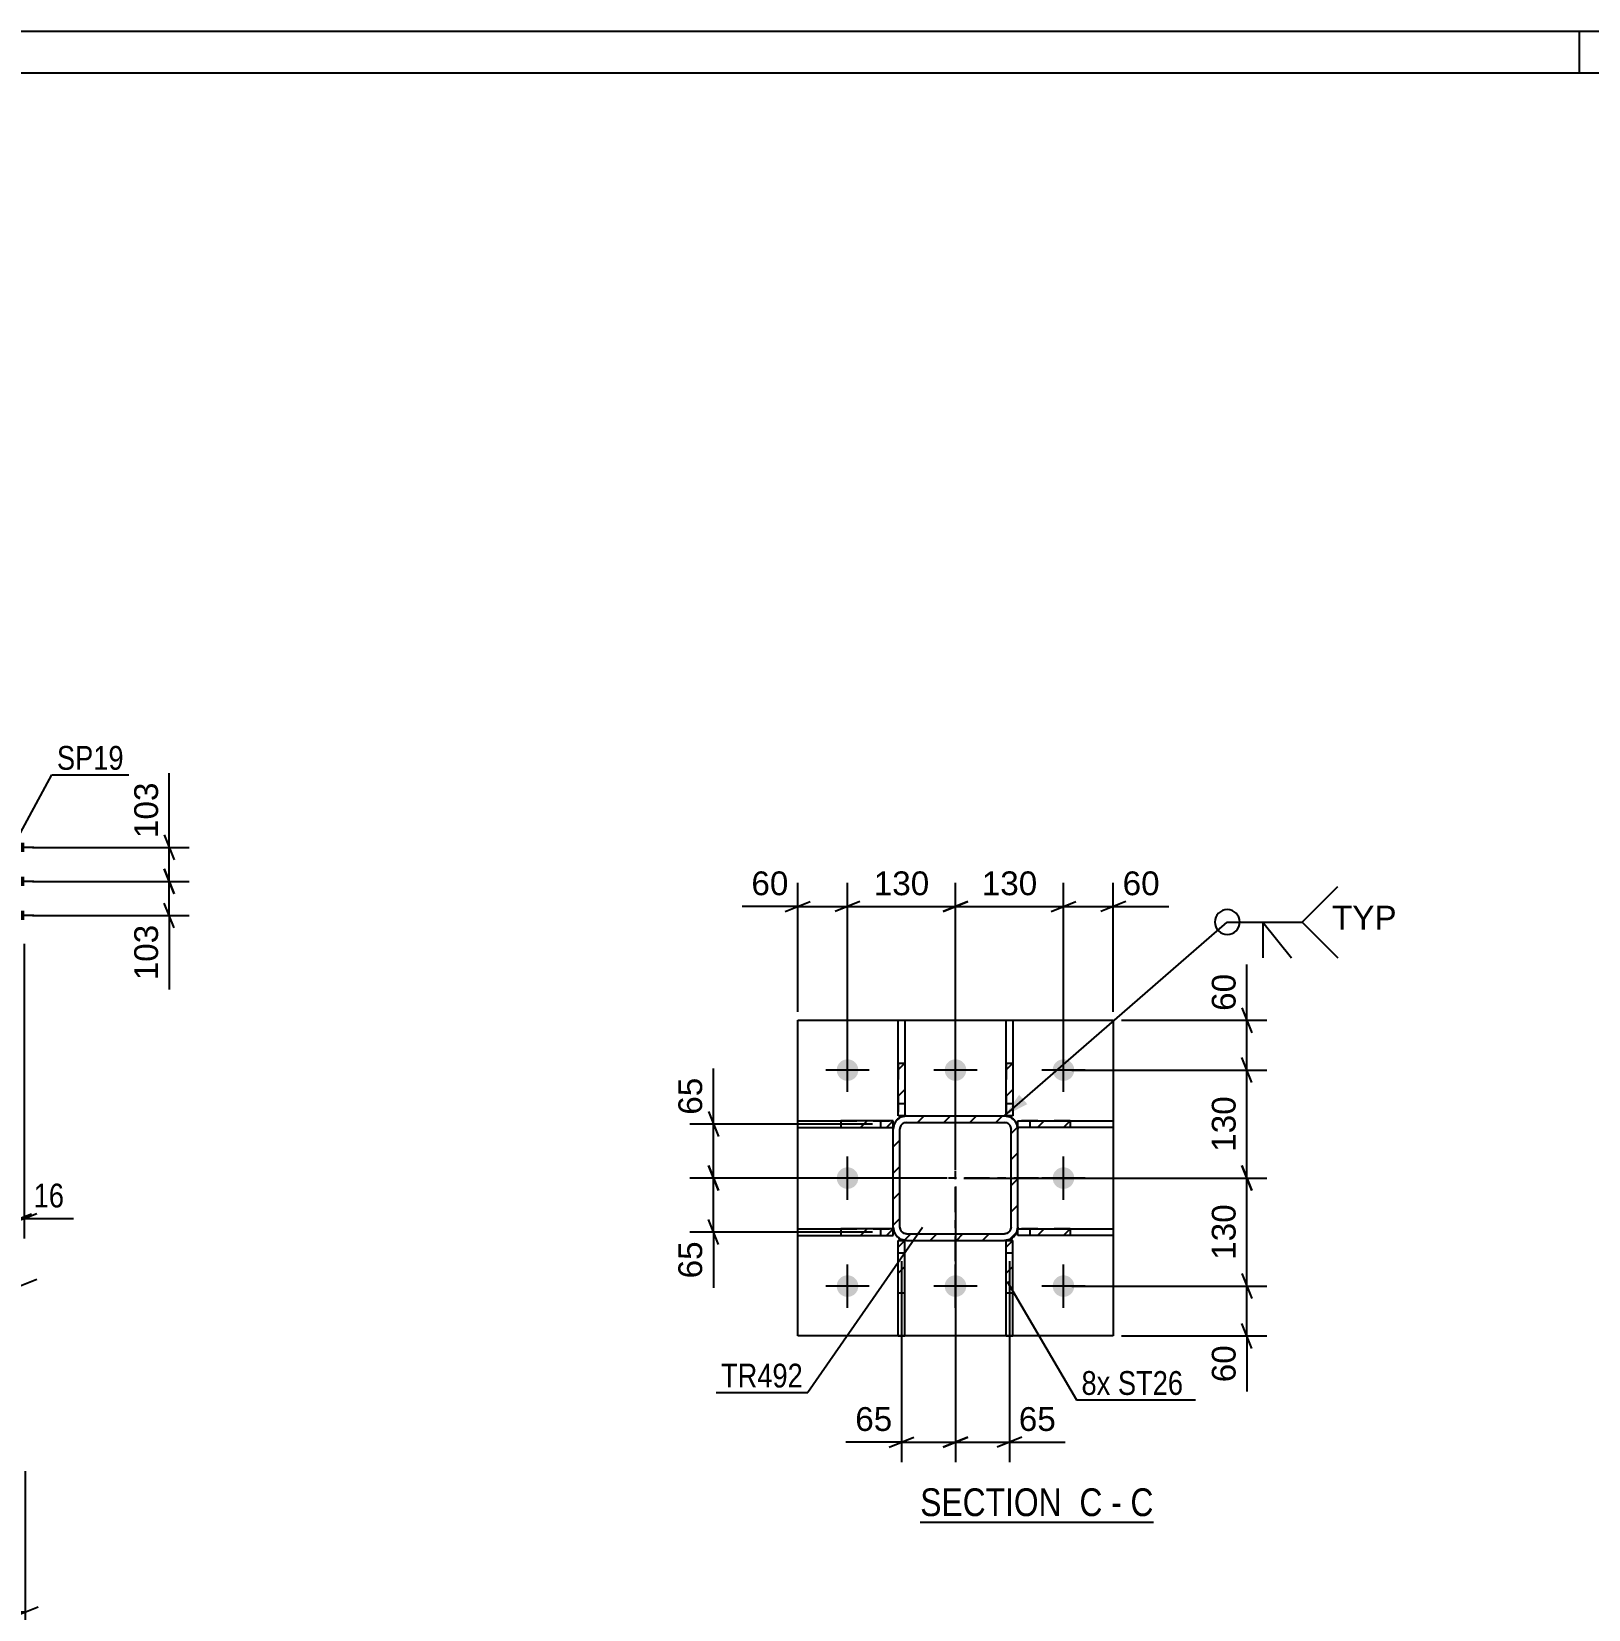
# Model space of a CAD drawing. Header units: millimetres. Extents: x 0 to 1189, y 0 to 841.
# Drawn here: x 792.7 to 980.1, y 651.1 to 841 of the extents above; entities that cross this region are included whole.
import ezdxf

# ---------------------------------------------------------------- set-up
doc = ezdxf.new("R2010")
doc.units = ezdxf.units.MM
doc.linetypes.add('DXK_LINE_DOT2', pattern=[3.9198, 1.9599, -1.9599])
doc.linetypes.add('DXK_LINE_DOT3', pattern=[5.9187, 2.979, -0.9799, 0.9799, -0.9799])
doc.styles.add('Arial', font='ARIAL.TTF', dxfattribs={"height": 0.2})
doc.styles.add('Arial Narrow', font='ARIALN.TTF', dxfattribs={"height": 0.2})

# ---------------------------------------------------------------- blocks, each defined once
blk = doc.blocks.new('Unknown-203723932-1135')
at = {"color": 5, "linetype": 'Continuous'}
for p, q in [((1189, 841), (0, 841)), ((979, 836), (979, 841)), ((1184, 836), (5, 836))]:
    blk.add_line(p, q, dxfattribs=at)
blk = doc.blocks.new('Unknown-203723932-13 - 19103')
at = {"color": 6, "linetype": 'Continuous'}
blk.add_line((899.64, 661.57), (927.71, 661.57), dxfattribs=at)
at = {"color": 0, "linetype": 'Continuous'}
for points in [[(917.75, 662.32), (917.75, 665.82), (899.64, 665.82), (899.64, 662.32)], [(921.57, 662.32), (921.57, 665.82), (918.8, 665.82), (918.8, 662.32)], [(923.89, 662.32), (923.89, 665.82), (922.62, 665.82), (922.62, 662.32)], [(927.71, 662.32), (927.71, 665.82), (924.94, 665.82), (924.94, 662.32)]]:
    blk.add_wipeout(points, dxfattribs=at)
at = {"color": 7, "linetype": 'Continuous', "style": 'Arial Narrow'}
for s, p in [('SECTION ', (899.64, 662.32)), ('C', (918.8, 662.32)), ('C', (924.94, 662.32)), ('-', (922.62, 662.32))]:
    blk.add_text(s, height=3.34, dxfattribs=at).set_placement(p)
blk = doc.blocks.new('Bolt-203723932-2542 - 2471')
at = {"linetype": 'Continuous'}
for points in [[(791.78, 742.37), (791.78, 743.25), (791.14, 743.25), (791.14, 742.37)], [(791.78, 742.37), (791.78, 743.25), (791.14, 743.25), (791.14, 742.37)], [(791.78, 742.37), (791.78, 743.25), (791.14, 743.25), (791.14, 742.37)], [(791.78, 738.27), (791.78, 739.15), (791.14, 739.15), (791.14, 738.27)], [(791.78, 738.27), (791.78, 739.15), (791.14, 739.15), (791.14, 738.27)], [(791.78, 734.17), (791.78, 735.05), (791.14, 735.05), (791.14, 734.17)], [(791.78, 734.17), (791.78, 735.05), (791.14, 735.05), (791.14, 734.17)], [(791.78, 734.17), (791.78, 735.05), (791.14, 735.05), (791.14, 734.17)]]:
    blk.add_hatch(color=1, dxfattribs=at).paths.add_polyline_path(points)
at = {"color": 1, "linetype": 'Continuous'}
for p, q in [((792.94, 742.81), (789.62, 742.81)), ((792.94, 742.81), (789.62, 742.81)), ((792.94, 742.81), (789.62, 742.81)), ((791.78, 743.25), (791.14, 743.25)), ((791.78, 743.25), (791.14, 743.25)), ((791.78, 743.25), (791.14, 743.25)), ((791.78, 742.37), (791.14, 742.37)), ((791.78, 742.37), (791.14, 742.37)), ((791.78, 742.37), (791.14, 742.37)), ((791.78, 739.15), (791.14, 739.15)), ((791.78, 739.15), (791.14, 739.15)), ((792.94, 738.71), (789.62, 738.71)), ((792.94, 738.71), (789.62, 738.71)), ((791.78, 738.27), (791.14, 738.27)), ((791.78, 738.27), (791.14, 738.27)), ((791.78, 735.05), (791.14, 735.05)), ((791.78, 735.05), (791.14, 735.05)), ((791.78, 735.05), (791.14, 735.05)), ((792.94, 734.61), (789.62, 734.61)), ((792.94, 734.61), (789.62, 734.61)), ((792.94, 734.61), (789.62, 734.61)), ((791.78, 734.17), (791.14, 734.17)), ((791.78, 734.17), (791.14, 734.17)), ((791.78, 734.17), (791.14, 734.17))]:
    blk.add_line(p, q, dxfattribs=at)
blk = doc.blocks.new('Part-203723932-19349 - 19103')
at = {"color": 2, "linetype": 'Continuous'}
for p, q in [((884.88, 684), (884.88, 722)), ((884.88, 722), (922.88, 722)), ((922.88, 722), (922.88, 684)), ((922.88, 684), (884.88, 684))]:
    blk.add_line(p, q, dxfattribs=at)
blk = doc.blocks.new('Part-203723932-19500 - 19103')
at = {"linetype": 'Continuous'}
h = blk.add_hatch(dxfattribs=at)
h.set_pattern_fill('', scale=0.7, style=0, pattern_type=0)
h.set_pattern_definition([(45, (917.6997, 709.9002), (-1.57154, 1.57154), [])])
h.paths.add_polyline_path([(917.7, 709.1), (917.7, 709.9), (911.38, 709.9), (911.38, 709.1)])
at = {"color": 7, "linetype": 'DXK_LINE_DOT2'}
for p, q in [((917.7, 709.9), (911.38, 709.9)), ((911.38, 709.1), (911.38, 709.9)), ((917.7, 709.1), (911.38, 709.1)), ((912.88, 709.1), (912.88, 709.9))]:
    blk.add_line(p, q, dxfattribs=at)
at = {"color": 2, "linetype": 'Continuous'}
for p, q in [((911.38, 709.9), (917.7, 709.9)), ((911.38, 709.1), (911.38, 709.9)), ((917.7, 709.1), (911.38, 709.1)), ((917.7, 709.9), (922.88, 709.9)), ((917.7, 709.9), (917.7, 709.1)), ((922.88, 709.1), (917.7, 709.1)), ((922.88, 709.9), (922.88, 709.1))]:
    blk.add_line(p, q, dxfattribs=at)
blk = doc.blocks.new('Part-203723932-19492 - 19103')
at = {"linetype": 'Continuous'}
h = blk.add_hatch(dxfattribs=at)
h.set_pattern_fill('', scale=0.7, style=0, pattern_type=0)
h.set_pattern_definition([(45, (910.3905, 695.6227), (-1.57154, 1.57154), [])])
h.paths.add_polyline_path([(909.78, 695.5), (910.39, 695.62), (910.91, 695.97), (911.26, 696.49), (911.38, 697.1), (911.38, 708.9), (911.26, 709.51), (910.91, 710.03), (910.39, 710.38), (909.78, 710.5), (897.98, 710.5), (897.37, 710.38), (896.85, 710.03), (896.5, 709.51), (896.38, 708.9), (896.38, 697.1), (896.5, 696.49), (896.85, 695.97), (897.37, 695.62), (897.98, 695.5)])
h.paths.add_polyline_path([(897.98, 696.3), (897.67, 696.36), (897.41, 696.54), (897.24, 696.79), (897.18, 697.1), (897.18, 708.9), (897.24, 709.21), (897.41, 709.47), (897.67, 709.64), (897.98, 709.7), (909.78, 709.7), (910.08, 709.64), (910.34, 709.47), (910.52, 709.21), (910.58, 708.9), (910.58, 697.1), (910.52, 696.79), (910.34, 696.54), (910.08, 696.36), (909.78, 696.3)])
at = {"color": 7, "linetype": 'DXK_LINE_DOT3'}
for p, q in [((903.88, 693), (903.88, 713)), ((913.88, 703), (893.88, 703))]:
    blk.add_line(p, q, dxfattribs=at)
at = {"color": 7, "linetype": 'DXK_LINE_DOT2'}
for p, q in [((897.37, 710.38), (897.98, 710.5)), ((897.98, 710.5), (909.78, 710.5)), ((909.78, 710.5), (910.39, 710.38)), ((896.38, 708.9), (896.5, 709.51)), ((896.38, 697.1), (896.38, 708.9)), ((897.24, 709.21), (897.18, 708.9)), ((897.18, 697.1), (897.18, 708.9)), ((897.98, 709.7), (897.67, 709.64)), ((897.98, 709.7), (909.78, 709.7)), ((910.08, 709.64), (909.78, 709.7)), ((910.58, 708.9), (910.52, 709.21)), ((910.58, 697.1), (910.58, 708.9)), ((911.26, 709.51), (911.38, 708.9)), ((911.38, 697.1), (911.38, 708.9)), ((896.5, 696.49), (896.38, 697.1)), ((897.18, 697.1), (897.24, 696.79)), ((910.52, 696.79), (910.58, 697.1)), ((911.38, 697.1), (911.26, 696.49)), ((897.98, 695.5), (897.37, 695.62)), ((897.67, 696.36), (897.98, 696.3)), ((897.98, 696.3), (909.78, 696.3)), ((897.98, 695.5), (909.78, 695.5)), ((909.78, 696.3), (910.08, 696.36)), ((910.39, 695.62), (909.78, 695.5))]:
    blk.add_line(p, q, dxfattribs=at)
at = {"color": 2, "linetype": 'Continuous'}
for p, q in [((897.98, 710.5), (897.37, 710.38)), ((897.98, 710.5), (909.78, 710.5)), ((910.39, 710.38), (909.78, 710.5)), ((896.5, 709.51), (896.38, 708.9)), ((896.38, 697.1), (896.38, 708.9)), ((897.18, 708.9), (897.24, 709.21)), ((897.18, 697.1), (897.18, 708.9)), ((897.67, 709.64), (897.98, 709.7)), ((897.98, 709.7), (909.78, 709.7)), ((909.78, 709.7), (910.08, 709.64)), ((910.52, 709.21), (910.58, 708.9)), ((910.58, 697.1), (910.58, 708.9)), ((911.38, 708.9), (911.26, 709.51)), ((911.38, 697.1), (911.38, 708.9)), ((896.38, 697.1), (896.5, 696.49)), ((897.24, 696.79), (897.18, 697.1)), ((910.58, 697.1), (910.52, 696.79)), ((911.26, 696.49), (911.38, 697.1)), ((897.37, 695.62), (897.98, 695.5)), ((897.98, 696.3), (897.67, 696.36)), ((897.98, 696.3), (909.78, 696.3)), ((897.98, 695.5), (909.78, 695.5)), ((910.08, 696.36), (909.78, 696.3)), ((909.78, 695.5), (910.39, 695.62))]:
    blk.add_line(p, q, dxfattribs=at)
at = {"color": 7, "linetype": 'DXK_LINE_DOT2'}
for centre, radius, start, end in [((897.98, 708.9), 1.6, 112.5, 157.5), ((909.78, 708.9), 1.6, 22.5, 67.5), ((897.98, 708.9), 0.8, 112.5, 157.5), ((909.78, 708.9), 0.8, 22.5, 67.5), ((897.98, 697.1), 1.6, 202.5, 247.5), ((897.98, 697.1), 0.8, 202.5, 247.5), ((909.78, 697.1), 0.8, 292.5, 337.5), ((909.78, 697.1), 1.6, 292.5, 337.5)]:
    blk.add_arc(centre, radius, start, end, dxfattribs=at)
at = {"color": 2, "linetype": 'Continuous'}
for centre, radius, start, end in [((897.98, 708.9), 1.6, 112.5, 157.5), ((909.78, 708.9), 1.6, 22.5, 67.5), ((897.98, 708.9), 0.8, 112.5, 157.5), ((909.78, 708.9), 0.8, 22.5, 67.5), ((897.98, 697.1), 1.6, 202.5, 247.5), ((897.98, 697.1), 0.8, 202.5, 247.5), ((909.78, 697.1), 0.8, 292.5, 337.5), ((909.78, 697.1), 1.6, 292.5, 337.5)]:
    blk.add_arc(centre, radius, start, end, dxfattribs=at)
blk = doc.blocks.new('Part-203723932-19498 - 19103')
at = {"linetype": 'Continuous'}
h = blk.add_hatch(dxfattribs=at)
h.set_pattern_fill('', scale=0.7, style=0, pattern_type=0)
h.set_pattern_definition([(45, (896.3782, 709.9002), (-1.57154, 1.57154), [])])
h.paths.add_polyline_path([(896.38, 709.1), (896.38, 709.9), (890.06, 709.9), (890.06, 709.1)])
at = {"color": 2, "linetype": 'Continuous'}
for p, q in [((884.88, 709.9), (890.06, 709.9)), ((884.88, 709.1), (884.88, 709.9)), ((884.88, 709.1), (890.06, 709.1)), ((896.38, 709.9), (890.06, 709.9)), ((890.06, 709.9), (890.06, 709.1)), ((890.06, 709.1), (896.38, 709.1)), ((896.38, 709.1), (896.38, 709.9))]:
    blk.add_line(p, q, dxfattribs=at)
at = {"color": 7, "linetype": 'DXK_LINE_DOT2'}
for p, q in [((890.06, 709.9), (896.38, 709.9)), ((890.06, 709.1), (896.38, 709.1)), ((894.88, 709.1), (894.88, 709.9)), ((896.38, 709.1), (896.38, 709.9))]:
    blk.add_line(p, q, dxfattribs=at)
blk = doc.blocks.new('Part-203723932-19499 - 19103')
at = {"linetype": 'Continuous'}
h = blk.add_hatch(dxfattribs=at)
h.set_pattern_fill('', scale=0.7, style=0, pattern_type=0)
h.set_pattern_definition([(45, (896.3782, 696.9008), (-1.57154, 1.57154), [])])
h.paths.add_polyline_path([(896.38, 696.1), (896.38, 696.9), (890.06, 696.9), (890.06, 696.1)])
at = {"color": 2, "linetype": 'Continuous'}
for p, q in [((884.88, 696.9), (890.06, 696.9)), ((884.88, 696.1), (884.88, 696.9)), ((884.88, 696.1), (890.06, 696.1)), ((896.38, 696.9), (890.06, 696.9)), ((890.06, 696.9), (890.06, 696.1)), ((890.06, 696.1), (896.38, 696.1)), ((896.38, 696.1), (896.38, 696.9))]:
    blk.add_line(p, q, dxfattribs=at)
at = {"color": 7, "linetype": 'DXK_LINE_DOT2'}
for p, q in [((890.06, 696.9), (896.38, 696.9)), ((890.06, 696.1), (896.38, 696.1)), ((894.88, 696.1), (894.88, 696.9)), ((896.38, 696.1), (896.38, 696.9))]:
    blk.add_line(p, q, dxfattribs=at)
blk = doc.blocks.new('Part-203723932-19501 - 19103')
at = {"linetype": 'Continuous'}
h = blk.add_hatch(dxfattribs=at)
h.set_pattern_fill('', scale=0.7, style=0, pattern_type=0)
h.set_pattern_definition([(45, (917.6997, 696.9008), (-1.57154, 1.57154), [])])
h.paths.add_polyline_path([(917.7, 696.1), (917.7, 696.9), (911.38, 696.9), (911.38, 696.1)])
at = {"color": 7, "linetype": 'DXK_LINE_DOT2'}
for p, q in [((917.7, 696.9), (911.38, 696.9)), ((911.38, 696.1), (911.38, 696.9)), ((917.7, 696.1), (911.38, 696.1)), ((912.88, 696.1), (912.88, 696.9))]:
    blk.add_line(p, q, dxfattribs=at)
at = {"color": 2, "linetype": 'Continuous'}
for p, q in [((911.38, 696.9), (917.7, 696.9)), ((911.38, 696.1), (911.38, 696.9)), ((917.7, 696.1), (911.38, 696.1)), ((917.7, 696.9), (922.88, 696.9)), ((917.7, 696.9), (917.7, 696.1)), ((922.88, 696.1), (917.7, 696.1)), ((922.88, 696.9), (922.88, 696.1))]:
    blk.add_line(p, q, dxfattribs=at)
blk = doc.blocks.new('Part-203723932-19502 - 19103')
at = {"linetype": 'Continuous'}
h = blk.add_hatch(dxfattribs=at)
h.set_pattern_fill('', scale=0.7, style=0, pattern_type=0)
h.set_pattern_definition([(45, (897.7782, 716.822), (-1.57154, 1.57154), [])])
h.paths.add_polyline_path([(897.78, 710.5), (897.78, 716.82), (896.98, 716.82), (896.98, 710.5)])
at = {"color": 2, "linetype": 'Continuous'}
for p, q in [((896.98, 716.82), (896.98, 722)), ((896.98, 722), (897.78, 722)), ((897.78, 722), (897.78, 716.82)), ((896.98, 710.5), (896.98, 716.82)), ((896.98, 716.82), (897.78, 716.82)), ((897.78, 716.82), (897.78, 710.5)), ((897.78, 710.5), (896.98, 710.5))]:
    blk.add_line(p, q, dxfattribs=at)
at = {"color": 7, "linetype": 'DXK_LINE_DOT2'}
for p, q in [((896.98, 716.82), (896.98, 710.5)), ((897.78, 716.82), (897.78, 710.5)), ((896.98, 712), (897.78, 712)), ((897.78, 710.5), (896.98, 710.5))]:
    blk.add_line(p, q, dxfattribs=at)
blk = doc.blocks.new('Part-203723932-19503 - 19103')
at = {"linetype": 'Continuous'}
h = blk.add_hatch(dxfattribs=at)
h.set_pattern_fill('', scale=0.7, style=0, pattern_type=0)
h.set_pattern_definition([(45, (910.7782, 716.822), (-1.57154, 1.57154), [])])
h.paths.add_polyline_path([(910.78, 710.5), (910.78, 716.82), (909.98, 716.82), (909.98, 710.5)])
at = {"color": 2, "linetype": 'Continuous'}
for p, q in [((909.98, 716.82), (909.98, 722)), ((909.98, 722), (910.78, 722)), ((910.78, 722), (910.78, 716.82)), ((909.98, 710.5), (909.98, 716.82)), ((909.98, 716.82), (910.78, 716.82)), ((910.78, 716.82), (910.78, 710.5)), ((910.78, 710.5), (909.98, 710.5))]:
    blk.add_line(p, q, dxfattribs=at)
at = {"color": 7, "linetype": 'DXK_LINE_DOT2'}
for p, q in [((909.98, 716.82), (909.98, 710.5)), ((910.78, 716.82), (910.78, 710.5)), ((909.98, 712), (910.78, 712)), ((910.78, 710.5), (909.98, 710.5))]:
    blk.add_line(p, q, dxfattribs=at)
blk = doc.blocks.new('Bolt-203723932-19903 - 19103')
at = {"linetype": 'Continuous'}
for points in [[(890.88, 714.7, -1), (890.88, 717.3, -1)], [(903.88, 714.7, -1), (903.88, 717.3, -1)], [(916.88, 714.7, -1), (916.88, 717.3, -1)], [(890.88, 701.7, -1), (890.88, 704.3, -1)], [(916.88, 701.7, -1), (916.88, 704.3, -1)], [(890.88, 688.7, -1), (890.88, 691.3, -1)], [(903.88, 688.7, -1), (903.88, 691.3, -1)], [(916.88, 688.7, -1), (916.88, 691.3, -1)]]:
    blk.add_hatch(color=1, dxfattribs=at).paths.add_polyline_path(points)
at = {"color": 1, "linetype": 'Continuous'}
for p, q in [((890.88, 713.4), (890.88, 718.6)), ((903.88, 713.4), (903.88, 718.6)), ((916.88, 713.4), (916.88, 718.6)), ((893.48, 716), (888.28, 716)), ((906.48, 716), (901.28, 716)), ((919.48, 716), (914.28, 716)), ((890.88, 700.4), (890.88, 705.6)), ((916.88, 700.4), (916.88, 705.6)), ((893.48, 703), (888.28, 703)), ((919.48, 703), (914.28, 703)), ((890.88, 687.4), (890.88, 692.6)), ((903.88, 687.4), (903.88, 692.6)), ((916.88, 687.4), (916.88, 692.6)), ((893.48, 690), (888.28, 690)), ((906.48, 690), (901.28, 690)), ((919.48, 690), (914.28, 690))]:
    blk.add_line(p, q, dxfattribs=at)
blk = doc.blocks.new('Part-203723932-19504 - 19103')
at = {"linetype": 'Continuous'}
h = blk.add_hatch(dxfattribs=at)
h.set_pattern_fill('', scale=0.7, style=0, pattern_type=0)
h.set_pattern_definition([(45, (897.7782, 695.5005), (-1.57154, 1.57154), [])])
h.paths.add_polyline_path([(897.78, 689.18), (897.78, 695.5), (896.98, 695.5), (896.98, 689.18)])
at = {"color": 7, "linetype": 'DXK_LINE_DOT2'}
for p, q in [((896.98, 689.18), (896.98, 695.5)), ((896.98, 695.5), (897.78, 695.5)), ((897.78, 689.18), (897.78, 695.5)), ((896.98, 694), (897.78, 694))]:
    blk.add_line(p, q, dxfattribs=at)
at = {"color": 2, "linetype": 'Continuous'}
for p, q in [((896.98, 689.18), (896.98, 695.5)), ((897.78, 695.5), (896.98, 695.5)), ((897.78, 689.18), (897.78, 695.5)), ((896.98, 684), (896.98, 689.18)), ((896.98, 689.18), (897.78, 689.18)), ((897.78, 684), (897.78, 689.18)), ((896.98, 684), (897.78, 684))]:
    blk.add_line(p, q, dxfattribs=at)
blk = doc.blocks.new('Part-203723932-19505 - 19103')
at = {"linetype": 'Continuous'}
h = blk.add_hatch(dxfattribs=at)
h.set_pattern_fill('', scale=0.7, style=0, pattern_type=0)
h.set_pattern_definition([(45, (910.7782, 695.5005), (-1.57154, 1.57154), [])])
h.paths.add_polyline_path([(910.78, 689.18), (910.78, 695.5), (909.98, 695.5), (909.98, 689.18)])
at = {"color": 7, "linetype": 'DXK_LINE_DOT2'}
for p, q in [((909.98, 689.18), (909.98, 695.5)), ((909.98, 695.5), (910.78, 695.5)), ((910.78, 689.18), (910.78, 695.5)), ((909.98, 694), (910.78, 694))]:
    blk.add_line(p, q, dxfattribs=at)
at = {"color": 2, "linetype": 'Continuous'}
for p, q in [((909.98, 689.18), (909.98, 695.5)), ((910.78, 695.5), (909.98, 695.5)), ((910.78, 689.18), (910.78, 695.5)), ((909.98, 684), (909.98, 689.18)), ((909.98, 689.18), (910.78, 689.18)), ((910.78, 684), (910.78, 689.18)), ((909.98, 684), (910.78, 684))]:
    blk.add_line(p, q, dxfattribs=at)
blk = doc.blocks.new('StraightDimension-203723932-3933 - 2471')
at = {"color": 7, "linetype": 'Continuous'}
for p, q in [((808.63, 740.21), (809.83, 737.21)), ((792.78, 738.71), (811.63, 738.71)), ((809.23, 734.61), (809.23, 738.71)), ((809.83, 733.11), (808.63, 736.11)), ((792.78, 734.61), (811.63, 734.61))]:
    blk.add_line(p, q, dxfattribs=at)
at = {"color": 0}
blk.add_wipeout([(808.48, 734.08), (804.28, 734.08), (804.28, 726.21), (808.48, 726.21)], dxfattribs=at)
at = {"color": 7, "linetype": 'Continuous'}
blk.add_line((809.23, 734.61), (809.23, 725.69), dxfattribs=at)
blk.add_line((809.23, 734.61), (809.23, 725.69), dxfattribs=at)
at = {"color": 3, "style": 'Arial'}
blk.add_text('103', height=2.865, rotation=90.0002, dxfattribs=at).set_placement((807.88, 726.81))
blk = doc.blocks.new('StraightDimension-203723932-2934 - 2471')
at = {"color": 7, "linetype": 'Continuous'}
for p, q in [((791.14, 731.21), (791.14, 695.72)), ((791.78, 731.21), (791.78, 695.72)), ((789.64, 697.52), (792.64, 698.72)), ((793.28, 698.72), (790.28, 697.52)), ((791.14, 698.12), (791.78, 698.12))]:
    blk.add_line(p, q, dxfattribs=at)
at = {"color": 0}
blk.add_wipeout([(797.16, 698.87), (797.16, 703.07), (792.31, 703.07), (792.31, 698.87)], dxfattribs=at)
at = {"color": 7, "linetype": 'Continuous'}
blk.add_line((791.78, 698.12), (797.69, 698.12), dxfattribs=at)
blk.add_line((791.78, 698.12), (797.69, 698.12), dxfattribs=at)
at = {"color": 3, "style": 'Arial Narrow'}
blk.add_text('16', height=2.863, dxfattribs=at).set_placement((792.91, 699.47))
blk = doc.blocks.new('StraightDimension-203723932-3925 - 2471')
at = {"color": 7, "linetype": 'Continuous'}
for p, q in [((792.78, 742.81), (811.63, 742.81)), ((808.63, 744.31), (809.83, 741.31)), ((809.23, 738.71), (809.23, 742.81)), ((809.83, 737.21), (808.63, 740.21)), ((792.78, 738.71), (811.63, 738.71))]:
    blk.add_line(p, q, dxfattribs=at)
at = {"color": 0}
blk.add_wipeout([(808.48, 751.2), (804.28, 751.2), (804.28, 743.33), (808.48, 743.33)], dxfattribs=at)
at = {"color": 7, "linetype": 'Continuous'}
blk.add_line((809.23, 742.81), (809.23, 751.73), dxfattribs=at)
blk.add_line((809.23, 742.81), (809.23, 751.73), dxfattribs=at)
at = {"color": 3, "style": 'Arial'}
blk.add_text('103', height=2.865, rotation=90.0002, dxfattribs=at).set_placement((807.88, 743.93))
blk = doc.blocks.new('StraightDimension-203723932-4081 - 2471')
at = {"color": 7, "linetype": 'Continuous'}
blk.add_line((790.28, 689.64), (793.28, 690.84), dxfattribs=at)
blk = doc.blocks.new('StraightDimension-203723932-20549 - 19103')
at = {"color": 7, "linetype": 'Continuous'}
for p, q in [((904.88, 703), (941.35, 703)), ((939.55, 701.5), (938.35, 704.5)), ((938.95, 690), (938.95, 703)), ((938.35, 691.5), (939.55, 688.5)), ((917.88, 690), (941.35, 690))]:
    blk.add_line(p, q, dxfattribs=at)
at = {"color": 0}
blk.add_wipeout([(938.2, 700.44), (934, 700.44), (934, 692.57), (938.2, 692.57)], dxfattribs=at)
at = {"color": 3, "style": 'Arial'}
blk.add_text('130', height=2.865, rotation=90.0002, dxfattribs=at).set_placement((937.6, 693.17))
blk = doc.blocks.new('StraightDimension-203723932-20761 - 19103')
at = {"color": 7, "linetype": 'Continuous'}
for p, q in [((903.88, 702), (903.88, 668.82)), ((897.38, 693), (897.38, 668.82)), ((895.88, 670.62), (898.88, 671.82)), ((897.38, 671.22), (903.88, 671.22)), ((905.38, 671.82), (902.38, 670.62))]:
    blk.add_line(p, q, dxfattribs=at)
at = {"color": 0}
blk.add_wipeout([(896.85, 671.97), (896.85, 676.17), (891.21, 676.17), (891.21, 671.97)], dxfattribs=at)
at = {"color": 7, "linetype": 'Continuous'}
blk.add_line((897.38, 671.22), (890.68, 671.22), dxfattribs=at)
blk.add_line((897.38, 671.22), (890.68, 671.22), dxfattribs=at)
at = {"color": 3, "style": 'Arial'}
blk.add_text('65', height=2.865, dxfattribs=at).set_placement((891.81, 672.57))
blk = doc.blocks.new('StraightDimension-203723932-20491 - 19103')
at = {"color": 7, "linetype": 'Continuous'}
for p, q in [((903.88, 704), (903.88, 738.55)), ((916.88, 717), (916.88, 738.55)), ((905.38, 736.3), (902.38, 735.1)), ((903.88, 735.7), (916.88, 735.7)), ((915.38, 735.1), (918.38, 736.3))]:
    blk.add_line(p, q, dxfattribs=at)
at = {"color": 0}
blk.add_wipeout([(914.31, 736.45), (914.31, 740.65), (906.44, 740.65), (906.44, 736.45)], dxfattribs=at)
at = {"color": 3, "style": 'Arial'}
blk.add_text('130', height=2.865, dxfattribs=at).set_placement((907.04, 737.05))
blk = doc.blocks.new('StraightDimension-203723932-20490 - 19103')
at = {"color": 7, "linetype": 'Continuous'}
for p, q in [((916.88, 717), (916.88, 738.55)), ((922.88, 723), (922.88, 738.55)), ((915.38, 735.1), (918.38, 736.3)), ((916.88, 735.7), (922.88, 735.7)), ((924.38, 736.3), (921.38, 735.1))]:
    blk.add_line(p, q, dxfattribs=at)
at = {"color": 0}
blk.add_wipeout([(929.05, 736.45), (929.05, 740.65), (923.4, 740.65), (923.4, 736.45)], dxfattribs=at)
at = {"color": 7, "linetype": 'Continuous'}
blk.add_line((922.88, 735.7), (929.58, 735.7), dxfattribs=at)
blk.add_line((922.88, 735.7), (929.58, 735.7), dxfattribs=at)
at = {"color": 3, "style": 'Arial'}
blk.add_text('60', height=2.865, dxfattribs=at).set_placement((924, 737.05))
blk = doc.blocks.new('StraightDimension-203723932-20492 - 19103')
at = {"color": 7, "linetype": 'Continuous'}
for p, q in [((890.88, 717), (890.88, 738.55)), ((903.88, 704), (903.88, 738.55)), ((892.38, 736.3), (889.38, 735.1)), ((890.88, 735.7), (903.88, 735.7)), ((902.38, 735.1), (905.38, 736.3))]:
    blk.add_line(p, q, dxfattribs=at)
at = {"color": 0}
blk.add_wipeout([(901.31, 736.45), (901.31, 740.65), (893.44, 740.65), (893.44, 736.45)], dxfattribs=at)
at = {"color": 3, "style": 'Arial'}
blk.add_text('130', height=2.865, dxfattribs=at).set_placement((894.04, 737.05))
blk = doc.blocks.new('StraightDimension-203723932-20493 - 19103')
at = {"color": 7, "linetype": 'Continuous'}
for p, q in [((884.88, 723), (884.88, 738.55)), ((890.88, 717), (890.88, 738.55)), ((883.38, 735.1), (886.38, 736.3)), ((884.88, 735.7), (890.88, 735.7)), ((892.38, 736.3), (889.38, 735.1))]:
    blk.add_line(p, q, dxfattribs=at)
at = {"color": 0}
blk.add_wipeout([(884.35, 736.45), (884.35, 740.65), (878.71, 740.65), (878.71, 736.45)], dxfattribs=at)
at = {"color": 7, "linetype": 'Continuous'}
blk.add_line((884.88, 735.7), (878.18, 735.7), dxfattribs=at)
blk.add_line((884.88, 735.7), (878.18, 735.7), dxfattribs=at)
at = {"color": 3, "style": 'Arial'}
blk.add_text('60', height=2.865, dxfattribs=at).set_placement((879.31, 737.05))
blk = doc.blocks.new('StraightDimension-203723932-20547 - 19103')
at = {"color": 7, "linetype": 'Continuous'}
for p, q in [((923.88, 722), (941.35, 722)), ((938.35, 723.5), (939.55, 720.5)), ((938.95, 716), (938.95, 722)), ((917.88, 716), (941.35, 716)), ((939.55, 714.5), (938.35, 717.5))]:
    blk.add_line(p, q, dxfattribs=at)
at = {"color": 0}
blk.add_wipeout([(938.2, 728.17), (934, 728.17), (934, 722.53), (938.2, 722.53)], dxfattribs=at)
at = {"color": 7, "linetype": 'Continuous'}
blk.add_line((938.95, 722), (938.95, 728.7), dxfattribs=at)
blk.add_line((938.95, 722), (938.95, 728.7), dxfattribs=at)
at = {"color": 3, "style": 'Arial'}
blk.add_text('60', height=2.865, rotation=90.0002, dxfattribs=at).set_placement((937.6, 723.13))
blk = doc.blocks.new('StraightDimension-203723932-20548 - 19103')
at = {"color": 7, "linetype": 'Continuous'}
for p, q in [((917.88, 716), (941.35, 716)), ((939.55, 714.5), (938.35, 717.5)), ((938.95, 703), (938.95, 716)), ((904.88, 703), (941.35, 703)), ((938.35, 704.5), (939.55, 701.5))]:
    blk.add_line(p, q, dxfattribs=at)
at = {"color": 0}
blk.add_wipeout([(938.2, 713.44), (934, 713.44), (934, 705.57), (938.2, 705.57)], dxfattribs=at)
at = {"color": 3, "style": 'Arial'}
blk.add_text('130', height=2.865, rotation=90.0002, dxfattribs=at).set_placement((937.6, 706.17))
blk = doc.blocks.new('StraightDimension-203723932-20550 - 19103')
at = {"color": 7, "linetype": 'Continuous'}
for p, q in [((938.35, 691.5), (939.55, 688.5)), ((917.88, 690), (941.35, 690)), ((938.95, 684), (938.95, 690)), ((923.88, 684), (941.35, 684)), ((939.55, 682.5), (938.35, 685.5))]:
    blk.add_line(p, q, dxfattribs=at)
at = {"color": 0}
blk.add_wipeout([(938.2, 683.48), (934, 683.48), (934, 677.83), (938.2, 677.83)], dxfattribs=at)
at = {"color": 7, "linetype": 'Continuous'}
blk.add_line((938.95, 684), (938.95, 677.3), dxfattribs=at)
blk.add_line((938.95, 684), (938.95, 677.3), dxfattribs=at)
at = {"color": 3, "style": 'Arial'}
blk.add_text('60', height=2.865, rotation=90.0002, dxfattribs=at).set_placement((937.6, 678.43))
blk = doc.blocks.new('StraightDimension-203723932-20760 - 19103')
at = {"color": 7, "linetype": 'Continuous'}
for p, q in [((903.88, 702), (903.88, 668.82)), ((910.38, 693), (910.38, 668.82)), ((902.38, 670.62), (905.38, 671.82)), ((903.88, 671.22), (910.38, 671.22)), ((911.88, 671.82), (908.88, 670.62))]:
    blk.add_line(p, q, dxfattribs=at)
at = {"color": 0}
blk.add_wipeout([(916.55, 671.97), (916.55, 676.17), (910.9, 676.17), (910.9, 671.97)], dxfattribs=at)
at = {"color": 7, "linetype": 'Continuous'}
blk.add_line((910.38, 671.22), (917.08, 671.22), dxfattribs=at)
blk.add_line((910.38, 671.22), (917.08, 671.22), dxfattribs=at)
at = {"color": 3, "style": 'Arial'}
blk.add_text('65', height=2.865, dxfattribs=at).set_placement((911.5, 672.57))
blk = doc.blocks.new('StraightDimension-203723932-20777 - 19103')
at = {"color": 7, "linetype": 'Continuous'}
for p, q in [((874.13, 711), (875.33, 708)), ((893.88, 709.5), (871.88, 709.5)), ((874.73, 703), (874.73, 709.5)), ((902.88, 703), (871.88, 703)), ((875.33, 701.5), (874.13, 704.5))]:
    blk.add_line(p, q, dxfattribs=at)
at = {"color": 0}
blk.add_wipeout([(873.98, 715.67), (869.78, 715.67), (869.78, 710.03), (873.98, 710.03)], dxfattribs=at)
at = {"color": 7, "linetype": 'Continuous'}
blk.add_line((874.73, 709.5), (874.73, 716.2), dxfattribs=at)
blk.add_line((874.73, 709.5), (874.73, 716.2), dxfattribs=at)
at = {"color": 3, "style": 'Arial'}
blk.add_text('65', height=2.865, rotation=90.0002, dxfattribs=at).set_placement((873.38, 710.63))
blk = doc.blocks.new('StraightDimension-203723932-20778 - 19103')
at = {"color": 7, "linetype": 'Continuous'}
for p, q in [((902.88, 703), (871.88, 703)), ((874.13, 704.5), (875.33, 701.5)), ((874.73, 696.5), (874.73, 703)), ((875.33, 695), (874.13, 698)), ((893.88, 696.5), (871.88, 696.5))]:
    blk.add_line(p, q, dxfattribs=at)
at = {"color": 0}
blk.add_wipeout([(873.98, 695.98), (869.78, 695.98), (869.78, 690.33), (873.98, 690.33)], dxfattribs=at)
at = {"color": 7, "linetype": 'Continuous'}
blk.add_line((874.73, 696.5), (874.73, 689.8), dxfattribs=at)
blk.add_line((874.73, 696.5), (874.73, 689.8), dxfattribs=at)
at = {"color": 3, "style": 'Arial'}
blk.add_text('65', height=2.865, rotation=90.0002, dxfattribs=at).set_placement((873.38, 690.93))
blk = doc.blocks.new('StraightDimension-203723932-49476 - 4226')
at = {"color": 7, "linetype": 'Continuous'}
for p, q in [((776.78, 614.17), (776.78, 680.31)), ((791.94, 599.53), (791.94, 667.71)), ((778.28, 651.39), (775.28, 650.19)), ((776.78, 650.79), (791.94, 650.79)), ((790.44, 650.19), (793.44, 651.39))]:
    blk.add_line(p, q, dxfattribs=at)
at = {"color": 0}
blk.add_wipeout([(788.29, 651.54), (788.29, 655.74), (780.42, 655.74), (780.42, 651.54)], dxfattribs=at)
at = {"color": 0, "linetype": 'Continuous'}
blk.add_wipeout([(791.34, 668.31), (787.14, 668.31), (787.14, 655.99), (791.34, 655.99)], dxfattribs=at)
at = {"color": 3, "linetype": 'Continuous', "style": 'Arial'}
blk.add_text('17354', height=2.865, rotation=90.0002, dxfattribs=at).set_placement((790.74, 656.59))
at = {"color": 3, "style": 'Arial'}
blk.add_text('379', height=2.865, dxfattribs=at).set_placement((781.02, 652.14))
blk = doc.blocks.new('Mark-203723932-2730 - 2471')
at = {"color": 0}
blk.add_wipeout([(803.75, 752.15), (803.75, 755.15), (795.71, 755.15), (795.71, 752.15)], dxfattribs=at)
blk.add_wipeout([(803.75, 752.15), (803.75, 755.15), (795.71, 755.15), (795.71, 752.15)], dxfattribs=at)
at = {"color": 30, "linetype": 'Continuous'}
for p, q in [((791.34, 744.54), (795.11, 751.55)), ((795.11, 751.55), (804.35, 751.55))]:
    blk.add_line(p, q, dxfattribs=at)
at = {"color": 3, "style": 'Arial Narrow'}
blk.add_text('SP19', height=2.863, dxfattribs=at).set_placement((795.71, 752.15))
blk = doc.blocks.new('MarkSet-203723932-20716 - 19103')
at = {"color": 0}
blk.add_wipeout([(922.53, 676.91), (922.53, 679.91), (919.05, 679.91), (919.05, 676.91)], dxfattribs=at)
blk.add_wipeout([(922.53, 676.91), (922.53, 679.91), (919.05, 679.91), (919.05, 676.91)], dxfattribs=at)
at = {"color": 30, "linetype": 'Continuous'}
blk.add_line((910.09, 690.55), (918.45, 676.31), dxfattribs=at)
at = {"color": 0}
blk.add_wipeout([(931.28, 676.91), (931.28, 679.91), (923.43, 679.91), (923.43, 676.91)], dxfattribs=at)
blk.add_wipeout([(931.28, 676.91), (931.28, 679.91), (923.43, 679.91), (923.43, 676.91)], dxfattribs=at)
at = {"color": 30, "linetype": 'Continuous'}
blk.add_line((918.45, 676.31), (932.78, 676.31), dxfattribs=at)
at = {"color": 3, "style": 'Arial Narrow'}
for s, p in [('8x', (919.05, 676.91)), ('ST26', (923.43, 676.91))]:
    blk.add_text(s, height=2.863, dxfattribs=at).set_placement(p)
blk = doc.blocks.new('Mark-203723932-20666 - 19103')
at = {"color": 0}
blk.add_wipeout([(885.52, 677.8), (885.52, 680.8), (875.65, 680.8), (875.65, 677.8)], dxfattribs=at)
blk.add_wipeout([(885.52, 677.8), (885.52, 680.8), (875.65, 680.8), (875.65, 677.8)], dxfattribs=at)
at = {"color": 30, "linetype": 'Continuous'}
for p in [(899.89, 697.04), (875.05, 677.2)]:
    blk.add_line(p, (886.12, 677.2), dxfattribs=at)
at = {"color": 3, "style": 'Arial Narrow'}
blk.add_text('TR492', height=2.863, dxfattribs=at).set_placement((875.65, 677.8))
blk = doc.blocks.new('WeldMark-203723932-21083 - 19103')
at = {"linetype": 'Continuous'}
blk.add_hatch(color=30, dxfattribs=at).paths.add_polyline_path([(912.53, 711.9), (909.77, 710.5), (911.54, 713.03)])
at = {"color": 30, "linetype": 'Continuous'}
for p, q in [((909.77, 710.5), (936.6, 733.82)), ((936.6, 733.82), (945.6, 733.82))]:
    blk.add_line(p, q, dxfattribs=at)
at = {"color": 3, "linetype": 'Continuous'}
for q in [(944.32, 729.53), (940.89, 729.53)]:
    blk.add_line((940.89, 733.82), q, dxfattribs=at)
for start, end in [(90, 270), (270, 90)]:
    blk.add_arc((936.6, 733.82), 1.5, start, end, dxfattribs=at)
at = {"color": 0, "linetype": 'Continuous'}
blk.add_wipeout([(956.98, 732.92), (956.98, 735.92), (949.2, 735.92), (949.2, 732.92)], dxfattribs=at)
blk.add_wipeout([(956.98, 732.92), (956.98, 735.92), (949.2, 735.92), (949.2, 732.92)], dxfattribs=at)
at = {"color": 3, "linetype": 'Continuous'}
for q in [(949.89, 738.1), (949.89, 729.53)]:
    blk.add_line((945.6, 733.82), q, dxfattribs=at)
at = {"color": 3, "linetype": 'Continuous', "style": 'Arial'}
blk.add_text('TYP', height=2.865, dxfattribs=at).set_placement((949.2, 732.92))

msp = doc.modelspace()

# ---------------------------------------------------------------- block references
for name in ['Unknown-203723932-1135', 'Bolt-203723932-2542 - 2471', 'Part-203723932-19349 - 19103', 'Part-203723932-19502 - 19103', 'Part-203723932-19503 - 19103', 'Bolt-203723932-19903 - 19103', 'Part-203723932-19492 - 19103', 'Part-203723932-19498 - 19103', 'Part-203723932-19500 - 19103', 'Part-203723932-19499 - 19103', 'Part-203723932-19504 - 19103', 'Part-203723932-19505 - 19103', 'Part-203723932-19501 - 19103']:
    msp.add_blockref(name, (0, 0))

# ---------------------------------------------------------------- next in the draw order: block references
for name in ['StraightDimension-203723932-3933 - 2471', 'StraightDimension-203723932-20549 - 19103', 'StraightDimension-203723932-49476 - 4226', 'Unknown-203723932-13 - 19103']:
    msp.add_blockref(name, (0, 0))

# ---------------------------------------------------------------- next in the draw order: block references
for name in ['StraightDimension-203723932-3925 - 2471', 'StraightDimension-203723932-20491 - 19103', 'StraightDimension-203723932-2934 - 2471', 'StraightDimension-203723932-20761 - 19103', 'StraightDimension-203723932-20550 - 19103']:
    msp.add_blockref(name, (0, 0))

# ---------------------------------------------------------------- next in the draw order: block references
for name in ['Mark-203723932-2730 - 2471', 'StraightDimension-203723932-20492 - 19103', 'StraightDimension-203723932-20490 - 19103', 'StraightDimension-203723932-4081 - 2471']:
    msp.add_blockref(name, (0, 0))

# ---------------------------------------------------------------- next in the draw order: block references
for name in ['StraightDimension-203723932-20493 - 19103', 'StraightDimension-203723932-20547 - 19103']:
    msp.add_blockref(name, (0, 0))

# ---------------------------------------------------------------- next in the draw order: block references
msp.add_blockref('StraightDimension-203723932-20548 - 19103', (0, 0))

# ---------------------------------------------------------------- next in the draw order: block references
for name in ['WeldMark-203723932-21083 - 19103', 'StraightDimension-203723932-20760 - 19103']:
    msp.add_blockref(name, (0, 0))

# ---------------------------------------------------------------- next in the draw order: block references
for name in ['StraightDimension-203723932-20777 - 19103', 'MarkSet-203723932-20716 - 19103']:
    msp.add_blockref(name, (0, 0))

# ---------------------------------------------------------------- next in the draw order: block references
msp.add_blockref('StraightDimension-203723932-20778 - 19103', (0, 0))

# ---------------------------------------------------------------- next in the draw order: block references
msp.add_blockref('Mark-203723932-20666 - 19103', (0, 0))

doc.saveas('drawing.dxf')
